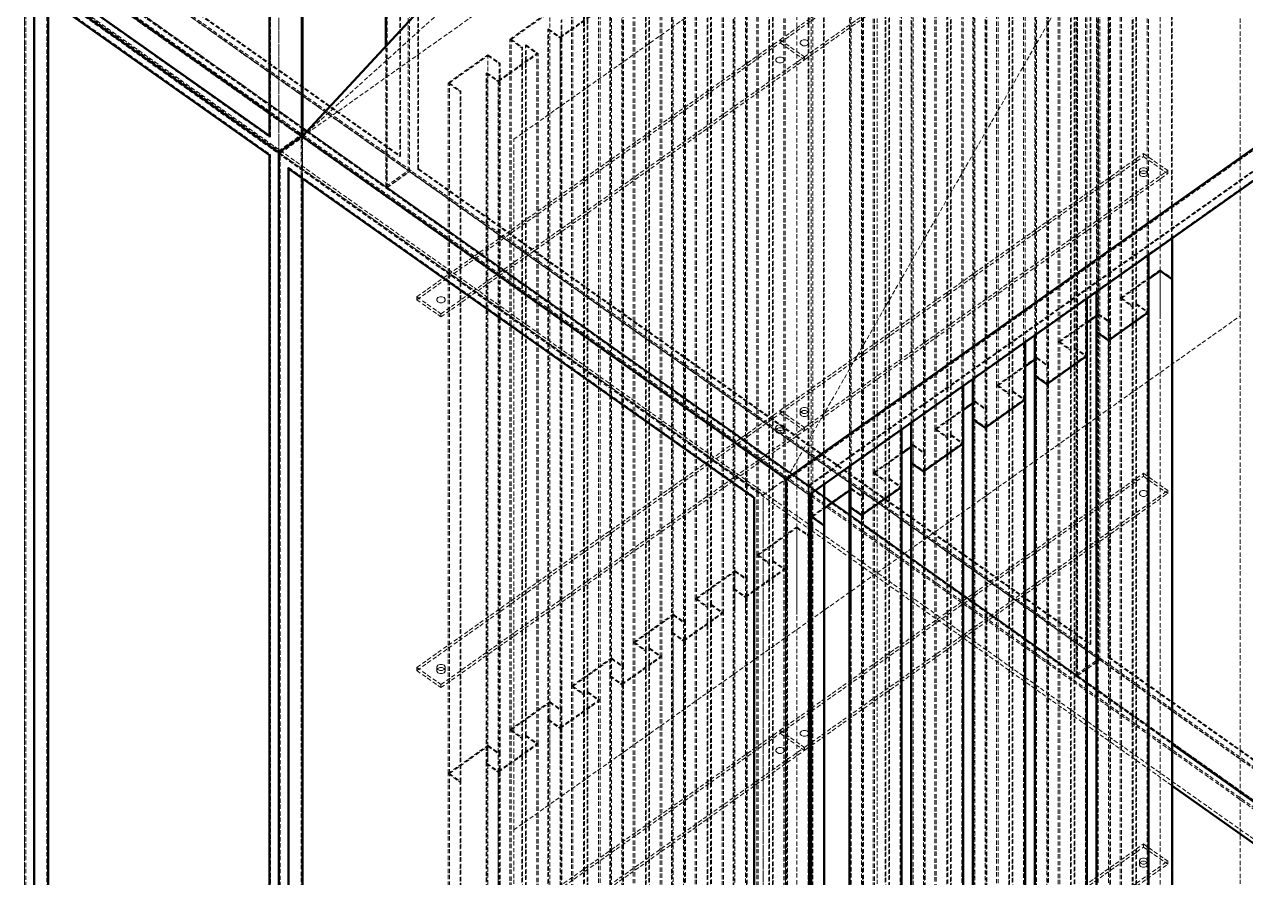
# Model space of a CAD drawing. Header units: millimetres. Extents: x 83 to 15238, y 375 to 10875.
# Drawn here: x 1898 to 2967, y 2305 to 3051 of the extents above; entities that cross this region are included whole.
import ezdxf

# ---------------------------------------------------------------- set-up
doc = ezdxf.new("R2010")
doc.units = ezdxf.units.MM
doc.linetypes.add('Hidden', pattern=[15, 5, -3, 5, -2])
for name, color, linetype, lineweight in [('Default', 7, 'Continuous', 50), ('Edges', 7, 'Hidden', 15), ('HiddenEdges', 2, 'Hidden', 15), ('HiddenSilhouettes', 2, 'Hidden', 15), ('HiddenWires', 7, 'Hidden', 15), ('Silhouettes', 7, 'Continuous', 50), ('Wires', 7, 'Hidden', 15)]:
    doc.layers.add(name, color=color, linetype=linetype, lineweight=lineweight)

# ---------------------------------------------------------------- blocks, each defined once
blk = doc.blocks.new('Isometric')
at = {"layer": 'Edges'}
for points in [[(170.6, 143.6), (170.6, 498.7)], [(43.8, 17.8), (43.8, 447.1)], [(-242.5, 230.9), (33.2, 35.9)], [(-253.1, -1462.2), (-253.1, 227.8)], [(-242.5, -1459.1), (-242.5, 209.7)], [(637.2, -362.6), (954.6, 190.2)], [(71.6, 46.2), (76.8, 42.5)], [(1073, -120.4), (1073, -92.1)], [(1073, -926.5), (1073, -120.4)], [(1012.9, -201.7), (1012.9, -134.6)], [(1086.3, -935.9), (1086.3, -129.8)], [(940.8, -252.7), (940.8, -185.6)], [(1012.9, -1007.8), (1012.9, -201.7)], [(868.7, -303.7), (868.7, -236.6)], [(940.8, -1058.8), (940.8, -252.7)], [(796.6, -354.7), (796.6, -287.6)], [(868.7, -1109.8), (868.7, -303.7)], [(724.4, -405.7), (724.4, -338.6)], [(796.6, -1160.8), (796.6, -354.7)], [(636.4, -363.2), (662.4, -381.6)], [(679.9, -417.2), (679.9, -370.1)], [(609.5, -2072.2), (609.5, -382.2)], [(662.4, -2071.6), (662.4, -381.6)], [(724.4, -1211.8), (724.4, -405.7)], [(679.9, -1223.3), (679.9, -417.2)], [(1087.2, -672), (1416.5, -904.8)]]:
    blk.add_lwpolyline(points, dxfattribs=at)
for points in [[(169.7, 142.6, 0), (169.7, 498.1, 0)], [(71.2, 36.4, 0), (554.6, 473.1, 0)], [(662.4, -381.6, 0), (1468.5, 188.4, 0)], [(70.7, 36.8, 0), (70.7, 172.4, 0)], [(71.6, 47, 0), (77.3, 43, 0)], [(43.8, 17.8, 0), (609.5, -382.2, 0)], [(54.4, -1370.6, 0), (54.4, -0.3, 0)], [(1086.3, -129.8, 0), (1086.3, -82.7, 0)], [(609.5, -382.2, 0), (636.4, -363.2, 0)], [(636.4, -1034.1, 0), (636.4, -517.1, 0)], [(1087.2, -671.1, 0), (1271.9, -801.8, 0)]]:
    blk.add_polyline3d(points, dxfattribs=at)
blk.add_polyline3d([(636.4, -364.1, 0)], close=True, dxfattribs=at)
at = {"layer": 'HiddenEdges'}
for points in [[(186, 13.9), (186, 1682.7)], [(206.3, -1.7), (206.3, 1667.1)], [(992.1, -556.1), (992.1, 1112.7)], [(1002.7, -574.6), (1002.7, 1113.7)], [(976.7, -593.5), (976.7, 1096.5)], [(1012.4, -571.7), (1012.4, 1097.1)], [(1073, -92.1), (1073, 685.7)], [(1086.3, -82.7), (1086.3, 676.3)], [(1040.5, -162.2), (1040.5, 643.9)], [(1045.5, -158.7), (1045.5, 647.4)], [(1000.9, -171.4), (1000.9, 634.7)], [(999.6, -191.1), (999.6, 615)], [(1014.2, -180.8), (1014.2, 625.3)], [(1012.9, -134.6), (1012.9, 604.4)], [(968.4, -213.2), (968.4, 592.9)], [(973.3, -209.7), (973.3, 596.4)], [(928.8, -222.4), (928.8, 583.7)], [(942.1, -231.8), (942.1, 574.3)], [(-609.5, 565.8), (196.6, -4.2)], [(-608.1, 564.7), (1895, -1205.3)], [(-599.8, 568.3), (185.1, 13.3)], [(927.5, -242.1), (927.5, 564)], [(-635.5, 547), (71.6, 47)], [(-634.3, 546.2), (1842.7, -1205.3)], [(896.3, -264.2), (896.3, 541.9)], [(901.2, -260.7), (901.2, 545.4)], [(940.8, -185.6), (940.8, 553.4)], [(856.7, -273.4), (856.7, 532.7)], [(-608.1, 517.3), (1895, -1252.7)], [(870, -282.8), (870, 523.3)], [(855.4, -293.1), (855.4, 513)], [(868.7, -236.6), (868.7, 502.4)], [(824.1, -315.2), (824.1, 490.9)], [(829.1, -311.7), (829.1, 494.4)], [(784.5, -324.4), (784.5, 481.7)], [(797.8, -333.8), (797.8, 472.3)], [(783.3, -344.1), (783.3, 462)], [(34.1, 36.5), (34.1, 446.6)], [(43.8, 19.8), (43.8, 449.5)], [(757, -362.7), (757, 443.4)], [(796.6, -287.6), (796.6, 451.4)], [(712.4, -375.4), (712.4, 430.7)], [(752, -366.2), (752, 439.9)], [(725.7, -384.8), (725.7, 421.3)], [(711.1, -395.1), (711.1, 411)], [(724.4, -338.6), (724.4, 400.4)], [(648.8, -420.4), (648.8, 385.7)], [(679.9, -370.1), (679.9, 388.9)], [(662.1, -429.8), (662.1, 376.3)], [(616.2, -462.2), (616.2, 343.9)], [(621.2, -458.7), (621.2, 347.4)], [(576.6, -471.4), (576.6, 334.7)], [(575.4, -491.1), (575.4, 315)], [(589.9, -480.8), (589.9, 325.3)], [(588.7, -501.7), (588.7, 304.4)], [(544.1, -513.2), (544.1, 292.9)], [(549.1, -509.7), (549.1, 296.4)], [(504.5, -522.4), (504.5, 283.7)], [(517.8, -531.8), (517.8, 274.3)], [(503.2, -542.1), (503.2, 264)], [(-227.1, -1441.8), (-227.1, 246.5)], [(476.9, -560.7), (476.9, 245.4)], [(516.5, -552.7), (516.5, 253.4)], [(472, -564.2), (472, 241.9)], [(-253.1, -1460.2), (-253.1, 228.1)], [(-251.4, 226.9), (43.8, 18.1)], [(445.7, -582.8), (445.7, 223.3)], [(431.1, -593.1), (431.1, 213)], [(444.4, -603.7), (444.4, 202.4)], [(399.9, -615.2), (399.9, 190.9)], [(404.8, -611.7), (404.8, 194.4)], [(360.3, -624.4), (360.3, 181.7)], [(373.6, -633.8), (373.6, 172.3)], [(359, -644.1), (359, 162)], [(662.4, -370.8), (1416.5, 162.4)], [(170.6, -23), (170.6, 143.6)], [(332.7, -662.7), (332.7, 143.4)], [(372.3, 0), (372.3, 152.6)], [(372.3, -654.7), (372.3, 151.4)], [(288.1, 0), (288.1, 131.9)], [(327.7, -666.2), (327.7, 139.9)], [(301.4, -684.8), (301.4, 121.3)], [(286.9, -695.1), (286.9, 111)], [(300.2, 0), (300.2, 101.6)], [(300.2, -705.7), (300.2, 100.4)], [(255.6, -717.2), (255.6, 88.9)], [(43.8, 18.1), (69.9, 36.5)], [(70.7, 35.9), (71.2, 36.4)], [(70.7, 35.9), (636.4, -364.1)], [(71.6, -1653.5), (71.6, 36.5)], [(71.6, 35.3), (635.5, -363.5)], [(33.2, 14.7), (34.1, 15.3)], [(34.1, -1653.5), (34.1, 15.3)], [(43.8, -1670.2), (43.8, 18.1)], [(45.5, 16.9), (609.5, -381.9)], [(1053.6, 13.1), (1053.6, 16.7)], [(55.3, 0.3), (599.8, -384.7)], [(196.6, -4.2), (1002.7, -574.2)], [(196.6, -4.6), (1001, -573.4)], [(170.6, -23), (975, -591.8)], [(170.6, -23.5), (976.7, -593.5)], [(1073, -172.4), (1073, -119.2)], [(233.3, -174.1), (233.3, -170.6)], [(1040.5, -968.3), (1040.5, -162.2)], [(1045.5, -964.8), (1045.5, -158.7)], [(975.8, -344.7), (975.8, -172.4)], [(1000.9, -977.5), (1000.9, -171.4)], [(1014.2, -986.9), (1014.2, -180.8)], [(999.6, -997.2), (999.6, -191.1)], [(968.4, -1019.3), (968.4, -213.2)], [(973.3, -1015.8), (973.3, -209.7)], [(1012.9, -344.7), (1012.9, -200.5)], [(928.8, -344.7), (928.8, -221.2)], [(928.8, -1028.5), (928.8, -222.4)], [(927.5, -1048.2), (927.5, -242.1)], [(942.1, -1037.9), (942.1, -231.8)], [(940.8, -344.7), (940.8, -251.5)], [(896.3, -1070.3), (896.3, -264.2)], [(901.2, -1066.8), (901.2, -260.7)], [(856.7, -1079.5), (856.7, -273.4)], [(870, -1088.9), (870, -282.8)], [(855.4, -1099.2), (855.4, -293.1)], [(657.6, -306.9), (657.6, -303.3)], [(829.1, -1117.8), (829.1, -311.7)], [(784.5, -344.7), (784.5, -323.2)], [(784.5, -1130.5), (784.5, -324.4)], [(824.1, -1121.3), (824.1, -315.2)], [(797.8, -1139.9), (797.8, -333.8)], [(783.3, -1150.2), (783.3, -344.1)], [(609.5, -381.9), (635.5, -363.5)], [(635.5, -2051.8), (635.5, -363.5)], [(636.4, -364.1), (637.2, -362.6)], [(636.4, -364.1), (637.2, -363.5)], [(752, -1172.3), (752, -366.2)], [(757, -1168.8), (757, -362.7)], [(1053.6, -360.2), (1053.6, -356.7)], [(598.9, -385.3), (599.8, -384.7)], [(599.8, -2053.5), (599.8, -384.7)], [(609.5, -2070.2), (609.5, -381.9)], [(662.4, -370.8), (663.3, -371.4)], [(712.4, -1181.5), (712.4, -375.4)], [(725.7, -1190.9), (725.7, -384.8)], [(711.1, -1201.2), (711.1, -395.1)], [(724.4, -517.1), (724.4, -404.5)], [(648.8, -1226.5), (648.8, -420.4)], [(662.1, -1235.9), (662.1, -429.8)], [(616.2, -1268.3), (616.2, -462.2)], [(621.2, -1264.8), (621.2, -458.7)], [(576.6, -1277.5), (576.6, -471.4)], [(589.9, -1286.9), (589.9, -480.8)], [(575.4, -1297.2), (575.4, -491.1)], [(544.1, -1319.3), (544.1, -513.2)], [(549.1, -1315.8), (549.1, -509.7)], [(588.7, -517.1), (588.7, -500.5)], [(588.7, -1307.8), (588.7, -501.7)], [(504.5, -689.4), (504.5, -521.2)], [(504.5, -1328.5), (504.5, -522.4)], [(975.8, -594.1), (975.8, -517.1)], [(517.8, -1337.9), (517.8, -531.8)], [(503.2, -1348.2), (503.2, -542.1)], [(516.5, -689.4), (516.5, -551.5)], [(516.5, -1358.8), (516.5, -552.7)], [(472, -1370.3), (472, -564.2)], [(476.9, -1366.8), (476.9, -560.7)], [(432.4, -1379.5), (432.4, -573.4)], [(445.7, -1388.9), (445.7, -582.8)], [(976.7, -593), (1002.7, -574.6)], [(1012.4, -571.7), (1013.3, -571.1)], [(1012.4, -571.7), (1288.2, -766.7)], [(431.1, -1399.2), (431.1, -593.1)], [(975.8, -594.1), (976.7, -593.5)], [(976.7, -593), (1087.2, -671.1)], [(233.3, -606.9), (233.3, -603.3)], [(404.8, -1417.8), (404.8, -611.7)], [(444.4, -689.4), (444.4, -602.5)], [(444.4, -1409.8), (444.4, -603.7)], [(360.3, -689.4), (360.3, -623.2)], [(399.9, -1421.3), (399.9, -615.2)], [(373.6, -1439.9), (373.6, -633.8)], [(359, -1450.2), (359, -644.1)], [(372.3, -689.4), (372.3, -653.5)], [(372.3, -1460.8), (372.3, -654.7)], [(327.7, -1472.3), (327.7, -666.2)], [(332.7, -1468.8), (332.7, -662.7)], [(629.3, -660.2), (629.3, -656.7)], [(288.1, -689.4), (288.1, -674.2)], [(288.1, -1481.5), (288.1, -675.4)], [(657.6, -680.2), (657.6, -676.7)], [(286.9, -1501.2), (286.9, -695.1)], [(301.4, -1490.9), (301.4, -684.8)], [(300.2, -1511.8), (300.2, -705.7)], [(255.6, -1523.3), (255.6, -717.2)], [(1053.6, -793), (1053.6, -789.4)]]:
    blk.add_lwpolyline(points, dxfattribs=at)
for points in [[(196.6, -4.6, 0), (196.6, 1683.7, 0)], [(976.7, -593, 0), (976.7, 790.8, 0)], [(-609.5, 565.4, 0), (194.9, -3.4, 0)], [(-636.4, 546.8, 0), (71.6, 46.2, 0)], [(-635.5, 546.5, 0), (170.6, -23.5, 0)], [(69.9, 38.2, 0), (69.9, 467.9, 0)], [(975.8, 0, 0), (975.8, 344.7, 0)], [(-226.3, 246.8, 0), (70.7, 36.8, 0)], [(-225.4, 245.3, 0), (69.9, 36.5, 0)], [(432.4, -573.4, 0), (432.4, 232.7, 0)], [(-241.7, 210.3, 0), (34.1, 15.3, 0)], [(169.7, -23.2, 0), (169.7, 142.6, 0)], [(288.1, -675.4, 0), (288.1, 130.7, 0)], [(77.3, 43, 0), (168.9, -21.8, 0)], [(69.9, -1651.8, 0), (69.9, 36.5, 0)], [(70.7, 35.9, 0), (70.7, 36.8, 0)], [(76.8, 42.5, 0), (1087.2, -672, 0)], [(169.7, -24.1, 0), (169.7, 0, 0)], [(169.7, -23.2, 0), (196.6, -4.2, 0)], [(170.6, -23, 0), (196.6, -4.6, 0)], [(206.3, -1.7, 0), (207.2, -1.1, 0)], [(206.3, -1.7, 0), (991.2, -556.7, 0)], [(1000.9, -172.4, 0), (1000.9, -170.2, 0)], [(856.7, -344.7, 0), (856.7, -272.2, 0)], [(868.7, -344.7, 0), (868.7, -302.5, 0)], [(796.6, -517.1, 0), (796.6, -353.5, 0)], [(638.1, -364.1, 0), (663.3, -381.9, 0)], [(662.4, -2008.8, 0), (662.4, -370.8, 0)], [(712.4, -517.1, 0), (712.4, -374.2, 0)], [(648.8, -517.1, 0), (648.8, -419.2, 0)], [(576.6, -517.1, 0), (576.6, -470.2, 0)], [(432.4, -689.4, 0), (432.4, -572.2, 0)], [(975.8, -593.2, 0), (1002.7, -574.2, 0)], [(1002.7, -574.2, 0), (1299.7, -784.2, 0)], [(1002.7, -574.6, 0), (1298, -783.4, 0)], [(976.7, -593.5, 0), (1273.6, -803.5, 0)], [(360.3, -1430.5, 0), (360.3, -624.4, 0)], [(300.2, -861.8, 0), (300.2, -704.5, 0)]]:
    blk.add_polyline3d(points, dxfattribs=at)
at = {"layer": 'HiddenSilhouettes'}
for points in [[(194.9, -3.4), (194.9, 1684.9)], [(185.1, 13.3), (185.1, 1682.1)], [(207.2, -1.1), (207.2, 1667.7)], [(1001, -573.4), (1001, 1114.9)], [(991.2, -556.7), (991.2, 1112.1)], [(1013.3, -571.1), (1013.3, 1097.7)], [(975, -591.8), (975, 790.2)], [(1087.2, -82.1), (1087.2, 676.9)], [(1026.4, -152.2), (1026.4, 653.9)], [(1028.1, -152.2), (1028.1, 653.9)], [(1041.4, -161.6), (1041.4, 644.5)], [(1044.6, -159.3), (1044.6, 646.8)], [(1057.9, -168.7), (1057.9, 637.4)], [(1059.6, -101.6), (1059.6, 637.4)], [(998.8, -144.6), (998.8, 614.4)], [(1015.1, -180.2), (1015.1, 625.9)], [(954.2, -203.2), (954.2, 602.9)], [(955.9, -203.2), (955.9, 602.9)], [(969.2, -212.6), (969.2, 593.5)], [(972.5, -210.3), (972.5, 595.8)], [(985.8, -219.7), (985.8, 586.4)], [(987.5, -152.6), (987.5, 586.4)], [(942.9, -231.2), (942.9, 574.9)], [(-598.9, 568.9), (186, 13.9)], [(926.7, -195.6), (926.7, 563.4)], [(-636.4, 545.9), (71.6, 45.3)], [(882.1, -254.2), (882.1, 551.9)], [(883.8, -254.2), (883.8, 551.9)], [(897.1, -263.6), (897.1, 542.5)], [(900.4, -261.3), (900.4, 544.8)], [(913.7, -270.7), (913.7, 535.4)], [(915.3, -203.6), (915.3, 535.4)], [(-608.1, 519.4), (1863, -1228)], [(870.8, -282.2), (870.8, 523.9)], [(-634.3, 500.9), (1842.7, -1250.6)], [(810, -305.2), (810, 500.9)], [(811.7, -305.2), (811.7, 500.9)], [(854.5, -246.6), (854.5, 512.4)], [(-636.4, 497.3), (663.3, -421.7)], [(825, -314.6), (825, 491.5)], [(828.2, -312.3), (828.2, 493.8)], [(798.7, -333.2), (798.7, 472.9)], [(841.5, -321.7), (841.5, 484.4)], [(843.2, -254.6), (843.2, 484.4)], [(782.4, -297.6), (782.4, 461.4)], [(629.3, 149.4), (1053.6, 449.4)], [(737.9, -356.2), (737.9, 449.9)], [(739.6, -356.2), (739.6, 449.9)], [(756.1, -363.3), (756.1, 442.8)], [(752.9, -365.6), (752.9, 440.5)], [(769.4, -372.7), (769.4, 433.4)], [(771.1, -305.6), (771.1, 433.4)], [(657.6, 125.9), (1081.9, 425.9)], [(726.6, -384.2), (726.6, 421.9)], [(710.3, -348.6), (710.3, 410.4)], [(665.7, -380.1), (665.7, 398.9)], [(667.4, -407.2), (667.4, 398.9)], [(680.7, -369.5), (680.7, 389.5)], [(662.9, -429.2), (662.9, 376.9)], [(602.1, -452.2), (602.1, 353.9)], [(603.8, -452.2), (603.8, 353.9)], [(617.1, -461.6), (617.1, 344.5)], [(620.3, -459.3), (620.3, 346.8)], [(633.6, -468.7), (633.6, 337.4)], [(635.3, -468.7), (635.3, 337.4)], [(574.5, -491.7), (574.5, 314.4)], [(590.8, -480.2), (590.8, 325.9)], [(530, -503.2), (530, 302.9)], [(531.7, -503.2), (531.7, 302.9)], [(545, -512.6), (545, 293.5)], [(548.2, -510.3), (548.2, 295.8)], [(561.5, -519.7), (561.5, 286.4)], [(563.2, -519.7), (563.2, 286.4)], [(518.7, -531.2), (518.7, 274.9)], [(502.4, -542.7), (502.4, 263.4)], [(-226.3, 245.9), (70.7, 35.9)], [(-225.4, 246.5), (71.6, 36.5)], [(457.9, -554.2), (457.9, 251.9)], [(459.5, -554.2), (459.5, 251.9)], [(472.8, -563.6), (472.8, 242.5)], [(476.1, -561.3), (476.1, 244.8)], [(-251.4, 228.6), (43.8, 19.8)], [(489.4, -570.7), (489.4, 235.4)], [(491.1, -570.7), (491.1, 235.4)], [(-251.4, -1461.4), (-251.4, 226.9)], [(446.5, -582.2), (446.5, 223.9)], [(385.7, -605.2), (385.7, 200.9)], [(387.4, -605.2), (387.4, 200.9)], [(430.3, -593.7), (430.3, 212.4)], [(638.1, -364.1), (1442.5, 204.7)], [(400.7, -614.6), (400.7, 191.5)], [(404, -612.3), (404, 193.8)], [(-226.3, -1444.1), (-226.3, 172.4)], [(313.6, 149.9), (360.3, 182.9)], [(315.3, 149.9), (360.3, 181.7)], [(372.3, 151.4), (419, 184.4)], [(374.4, -633.2), (374.4, 172.9)], [(417.3, -621.7), (417.3, 184.4)], [(419, -621.7), (419, 184.4)], [(358.1, -644.7), (358.1, 161.4)], [(359, 162), (372.3, 152.6)], [(663.3, -371.4), (1417.3, 161.8)], [(205.1, -150.6), (629.3, 149.4)], [(205.1, -154.1), (629.3, 145.9)], [(313.6, -656.2), (313.6, 149.9)], [(315.3, -656.2), (315.3, 149.9)], [(315.3, 149.9), (328.6, 140.5)], [(331.8, -663.3), (331.8, 142.8)], [(331.8, 142.8), (345.1, 133.4)], [(332.7, 143.4), (346.8, 133.4)], [(629.3, 145.9), (629.3, 149.4)], [(233.3, -170.6), (657.6, 129.4)], [(243.2, 98.9), (288.1, 130.7)], [(288.1, 131.9), (302.3, 121.9)], [(288.1, 130.7), (301.4, 121.3)], [(300.2, 100.4), (346.8, 133.4)], [(327.7, 139.9), (328.6, 140.5)], [(328.6, -665.6), (328.6, 140.5)], [(345.1, -672.7), (345.1, 133.4)], [(346.8, -672.7), (346.8, 133.4)], [(657.6, 125.9), (657.6, 129.4)], [(302.3, -684.2), (302.3, 121.9)], [(286, -695.7), (286, 110.4)], [(241.5, -707.2), (241.5, 98.9)], [(241.5, 98.9), (255.6, 88.9)], [(243.2, -707.2), (243.2, 98.9)], [(243.2, 98.9), (256.5, 89.5)], [(256.5, -716.6), (256.5, 89.5)], [(33.2, 64.1), (69.9, 38.2)], [(33.2, 37.1), (34.1, 36.5)], [(33.2, 35.9), (34.1, 36.5)], [(43.8, 19.8), (69.9, 38.2)], [(45.5, 16.9), (71.6, 35.3)], [(70.7, 0), (70.7, 36.8)], [(70.7, 35.9), (71.2, 36.4)], [(71.6, -12.4), (71.6, 35.3)], [(45.5, -1671.4), (45.5, 16.9)], [(629.3, -283.3), (1053.6, 16.7)], [(1053.6, 16.7), (1081.9, -3.3)], [(54.4, -0.3), (55.3, 0.3)], [(55.3, -0.9), (55.3, 0.3)], [(70.7, -1654.1), (70.7, 0)], [(170.6, -23.5), (170.6, 0)], [(629.3, -286.9), (1053.6, 13.1)], [(975.8, -172.4), (975.8, 0)], [(1053.6, 13.1), (1081.9, -6.9)], [(657.6, -306.9), (1081.9, -6.9)], [(1048.8, -6), (1050.1, -4.4), (1052.3, -3.5), (1054.9, -3.5), (1057.1, -4.4), (1058.4, -6), (1058.4, -7.8), (1057.1, -9.4), (1054.9, -10.3), (1052.3, -10.3), (1050.1, -9.4), (1048.8, -7.8)], [(1048.8, -7.8), (1048.8, -4.3)], [(1058.4, -6), (1058.4, -2.4)], [(1081.9, -6.9), (1081.9, -3.3)], [(169.7, -23.2), (236.9, -70.7)], [(169.7, -24.1), (975.8, -594.1)], [(1073, -119.2), (1087.2, -129.2)], [(205.1, -154.1), (205.1, -150.6)], [(205.1, -150.6), (233.3, -170.6)], [(205.1, -154.1), (233.3, -174.1)], [(1026.4, -958.3), (1026.4, -152.2)], [(1026.4, -152.2), (1040.5, -162.2)], [(1028.1, -958.3), (1028.1, -152.2)], [(1028.1, -152.2), (1041.4, -161.6)], [(1041.4, -967.7), (1041.4, -161.6)], [(1044.6, -159.3), (1045.5, -158.7)], [(1044.6, -965.4), (1044.6, -159.3)], [(1045.5, -158.7), (1059.6, -168.7)], [(1057.9, -974.8), (1057.9, -168.7)], [(955.9, -203.2), (987.5, -180.9)], [(1014.2, -180.8), (1015.1, -180.2)], [(1015.1, -986.3), (1015.1, -180.2)], [(998.8, -191.7), (999.6, -191.1)], [(999.6, -191.1), (1012.9, -200.5)], [(954.2, -1009.3), (954.2, -203.2)], [(954.2, -203.2), (968.4, -213.2)], [(955.9, -1009.3), (955.9, -203.2)], [(955.9, -203.2), (969.2, -212.6)], [(968.4, -213.2), (969.2, -212.6)], [(969.2, -1018.7), (969.2, -212.6)], [(972.5, -1016.4), (972.5, -210.3)], [(972.5, -210.3), (985.8, -219.7)], [(882.1, -254.2), (928.8, -221.2)], [(926.7, -223.9), (928.8, -222.4)], [(985.8, -1025.8), (985.8, -219.7)], [(926.7, -242.7), (927.5, -242.1)], [(942.9, -1037.3), (942.9, -231.2)], [(882.1, -1060.3), (882.1, -254.2)], [(882.1, -254.2), (896.3, -264.2)], [(883.8, -1060.3), (883.8, -254.2)], [(883.8, -254.2), (897.1, -263.6)], [(897.1, -1069.7), (897.1, -263.6)], [(900.4, -261.3), (901.2, -260.7)], [(900.4, -1067.4), (900.4, -261.3)], [(900.4, -261.3), (913.7, -270.7)], [(901.2, -260.7), (915.3, -270.7)], [(913.7, -1076.8), (913.7, -270.7)], [(205.1, -583.3), (629.3, -283.3)], [(629.3, -283.3), (657.6, -303.3)], [(629.3, -286.9), (629.3, -283.3)], [(652.8, -286), (654.1, -284.4), (656.3, -283.5), (658.9, -283.5), (661.1, -284.4), (662.4, -286), (662.4, -287.8), (661.1, -289.4), (658.9, -290.3), (656.3, -290.3), (654.1, -289.4), (652.8, -287.8)], [(652.8, -287.8), (652.8, -284.3)], [(662.4, -286), (662.4, -282.4)], [(811.7, -305.2), (843.2, -282.9)], [(854.5, -274.9), (856.7, -273.4)], [(856.7, -272.2), (870.8, -282.2)], [(870, -282.8), (870.8, -282.2)], [(870.8, -1088.3), (870.8, -282.2)], [(205.1, -586.9), (629.3, -286.9)], [(629.3, -286.9), (657.6, -306.9)], [(854.5, -293.7), (855.4, -293.1)], [(855.4, -293.1), (868.7, -302.5)], [(624.5, -306), (625.8, -304.4), (628, -303.5), (630.6, -303.5), (632.9, -304.4), (634.2, -306), (634.2, -307.8), (632.9, -309.4), (630.6, -310.3), (628, -310.3), (625.8, -309.4), (624.5, -307.8)], [(624.5, -307.8), (624.5, -304.3)], [(634.2, -306), (634.2, -302.4)], [(810, -1111.3), (810, -305.2)], [(811.7, -1111.3), (811.7, -305.2)], [(811.7, -305.2), (825, -314.6)], [(828.2, -312.3), (829.1, -311.7)], [(828.2, -1118.4), (828.2, -312.3)], [(737.9, -356.2), (784.5, -323.2)], [(782.4, -325.9), (784.5, -324.4)], [(784.5, -324.4), (797.8, -333.8)], [(796.6, -353.5), (841.5, -321.7)], [(824.1, -315.2), (825, -314.6)], [(825, -1120.7), (825, -314.6)], [(841.5, -1127.8), (841.5, -321.7)], [(739.6, -356.2), (771.1, -333.9)], [(797.8, -333.8), (798.7, -333.2)], [(798.7, -1139.3), (798.7, -333.2)], [(737.9, -1162.3), (737.9, -356.2)], [(739.6, -1162.3), (739.6, -356.2)], [(739.6, -356.2), (752.9, -365.6)], [(782.4, -344.7), (783.3, -344.1)], [(975.8, -593.2), (975.8, -344.7)], [(637.2, -2053.5), (637.2, -363.5)], [(638.1, -2052.4), (638.1, -364.1)], [(665.7, -634.5), (1053.6, -360.2)], [(752.9, -1171.7), (752.9, -365.6)], [(756.1, -1169.4), (756.1, -363.3)], [(1053.6, -356.7), (1081.9, -376.7)], [(1053.6, -360.2), (1081.9, -380.2)], [(663.3, -517.1), (663.3, -371.4)], [(665.7, -674.5), (1081.9, -380.2)], [(712.4, -374.2), (726.6, -384.2)], [(712.4, -375.4), (725.7, -384.8)], [(724.4, -404.5), (769.4, -372.7)], [(725.7, -384.8), (726.6, -384.2)], [(726.6, -1190.3), (726.6, -384.2)], [(769.4, -1178.8), (769.4, -372.7)], [(1081.9, -380.2), (1081.9, -376.7)], [(711.1, -395.1), (724.4, -404.5)], [(667.4, -1213.3), (667.4, -407.2)], [(667.4, -407.2), (680.7, -416.6)], [(648.8, -419.2), (662.9, -429.2)], [(648.8, -420.4), (662.1, -429.8)], [(665.7, -423.4), (1087.2, -721.4)], [(662.1, -429.8), (662.9, -429.2)], [(662.9, -1235.3), (662.9, -429.2)], [(602.1, -1258.3), (602.1, -452.2)], [(603.8, -1258.3), (603.8, -452.2)], [(603.8, -452.2), (617.1, -461.6)], [(588.7, -500.5), (633.6, -468.7)], [(588.7, -501.7), (635.3, -468.7)], [(617.1, -1267.7), (617.1, -461.6)], [(620.3, -459.3), (621.2, -458.7)], [(620.3, -1265.4), (620.3, -459.3)], [(620.3, -459.3), (633.6, -468.7)], [(621.2, -458.7), (635.3, -468.7)], [(633.6, -1274.8), (633.6, -468.7)], [(635.3, -1274.8), (635.3, -468.7)], [(531.7, -503.2), (576.6, -471.4)], [(576.6, -471.4), (589.9, -480.8)], [(589.9, -480.8), (590.8, -480.2)], [(590.8, -1286.3), (590.8, -480.2)], [(574.5, -1297.8), (574.5, -491.7)], [(574.5, -491.7), (588.7, -501.7)], [(530, -1309.3), (530, -503.2)], [(530, -503.2), (544.1, -513.2)], [(531.7, -1309.3), (531.7, -503.2)], [(545, -1318.7), (545, -512.6)], [(548.2, -1316.4), (548.2, -510.3)], [(457.9, -554.2), (504.5, -521.2)], [(459.5, -554.2), (504.5, -522.4)], [(504.5, -522.4), (517.8, -531.8)], [(516.5, -551.5), (561.5, -519.7)], [(561.5, -1325.8), (561.5, -519.7)], [(563.2, -1325.8), (563.2, -519.7)], [(518.7, -1337.3), (518.7, -531.2)], [(457.9, -1360.3), (457.9, -554.2)], [(459.5, -1360.3), (459.5, -554.2)], [(459.5, -554.2), (472.8, -563.6)], [(502.4, -542.7), (503.2, -542.1)], [(502.4, -1348.8), (502.4, -542.7)], [(472, -564.2), (472.8, -563.6)], [(472.8, -1369.7), (472.8, -563.6)], [(476.1, -561.3), (476.9, -560.7)], [(476.1, -1367.4), (476.1, -561.3)], [(476.1, -561.3), (489.4, -570.7)], [(205.1, -586.9), (205.1, -583.3)], [(205.1, -583.3), (233.3, -603.3)], [(236.9, -585.8), (234.6, -586.8), (232.1, -586.8), (229.8, -585.8), (228.5, -584.3), (228.5, -582.4), (229.8, -580.8), (232.1, -579.9), (234.6, -579.9), (236.9, -580.8), (238.2, -582.4), (238.2, -584.3), (236.9, -585.8)], [(228.5, -586), (229.8, -584.4), (232.1, -583.5), (234.6, -583.5), (236.9, -584.4), (238.2, -586), (238.2, -587.8), (236.9, -589.4), (234.6, -590.3), (232.1, -590.3), (229.8, -589.4), (228.5, -587.8)], [(228.5, -587.8), (228.5, -584.3)], [(238.2, -586), (238.2, -582.4)], [(387.4, -605.2), (432.4, -573.4)], [(432.4, -572.2), (446.5, -582.2)], [(444.4, -603.7), (491.1, -570.7)], [(446.5, -1388.3), (446.5, -582.2)], [(489.4, -1376.8), (489.4, -570.7)], [(491.1, -1376.8), (491.1, -570.7)], [(1013.3, -571.1), (1289.1, -766.1)], [(205.1, -586.9), (233.3, -606.9)], [(430.3, -1399.8), (430.3, -593.7)], [(430.3, -593.7), (444.4, -603.7)], [(975.8, -593.2), (1066, -657)], [(975.8, -594.1), (1087.2, -672.8)], [(385.7, -1411.3), (385.7, -605.2)], [(385.7, -605.2), (399.9, -615.2)], [(387.4, -1411.3), (387.4, -605.2)], [(387.4, -605.2), (400.7, -614.6)], [(404, -1418.4), (404, -612.3)], [(404, -612.3), (417.3, -621.7)], [(313.6, -656.2), (360.3, -623.2)], [(360.3, -623.2), (374.4, -633.2)], [(399.9, -615.2), (400.7, -614.6)], [(400.7, -1420.7), (400.7, -614.6)], [(417.3, -1427.8), (417.3, -621.7)], [(419, -1427.8), (419, -621.7)], [(373.6, -633.8), (374.4, -633.2)], [(374.4, -1439.3), (374.4, -633.2)], [(358.1, -644.7), (359, -644.1)], [(358.1, -1450.8), (358.1, -644.7)], [(358.1, -644.7), (372.3, -654.7)], [(359, -644.1), (372.3, -653.5)], [(205.1, -956.7), (629.3, -656.7)], [(313.6, -1462.3), (313.6, -656.2)], [(313.6, -656.2), (327.7, -666.2)], [(315.3, -1462.3), (315.3, -656.2)], [(327.7, -666.2), (328.6, -665.6)], [(328.6, -1471.7), (328.6, -665.6)], [(331.8, -1469.4), (331.8, -663.3)], [(331.8, -663.3), (345.1, -672.7)], [(332.7, -662.7), (346.8, -672.7)], [(629.3, -656.7), (657.6, -676.7)], [(629.3, -660.2), (657.6, -680.2)], [(233.3, -976.7), (657.6, -676.7)], [(241.5, -707.2), (288.1, -674.2)], [(243.2, -707.2), (288.1, -675.4)], [(288.1, -674.2), (302.3, -684.2)], [(288.1, -675.4), (301.4, -684.8)], [(300.2, -704.5), (345.1, -672.7)], [(300.2, -705.7), (346.8, -672.7)], [(302.3, -1490.3), (302.3, -684.2)], [(345.1, -1478.8), (345.1, -672.7)], [(346.8, -1478.8), (346.8, -672.7)], [(657.6, -676.7), (663.3, -672.7)], [(657.6, -680.2), (663.3, -676.2)], [(286, -695.7), (286.9, -695.1)], [(286, -1501.8), (286, -695.7)], [(286, -695.7), (300.2, -705.7)], [(286.9, -695.1), (300.2, -704.5)], [(241.5, -1513.3), (241.5, -707.2)], [(241.5, -707.2), (255.6, -717.2)], [(243.2, -1513.3), (243.2, -707.2)], [(243.2, -707.2), (256.5, -716.6)], [(255.6, -717.2), (256.5, -716.6)], [(256.5, -1522.7), (256.5, -716.6)], [(665.7, -1063.7), (1053.6, -789.4)], [(665.7, -1067.2), (1053.6, -793)], [(1053.6, -789.4), (1081.9, -809.4)], [(1053.6, -793), (1081.9, -813)], [(1048.8, -812.1), (1050.1, -810.5), (1052.3, -809.6), (1054.9, -809.6), (1057.1, -810.5), (1058.4, -812.1), (1058.4, -813.9), (1057.1, -815.5), (1054.9, -816.4), (1052.3, -816.4), (1050.1, -815.5), (1048.8, -813.9)], [(1048.8, -813.9), (1048.8, -810.4)], [(1058.4, -812.1), (1058.4, -808.5)], [(1081.9, -813), (1081.9, -809.4)]]:
    blk.add_lwpolyline(points, dxfattribs=at)
for points in [[(1048.8, -2.4), (1050.1, -0.8), (1052.3, 0.1), (1054.9, 0.1), (1057.1, -0.8), (1058.4, -2.4), (1058.4, -4.3), (1057.1, -5.8), (1054.9, -6.8), (1052.3, -6.8), (1050.1, -5.8), (1048.8, -4.3)], [(652.8, -282.4), (654.1, -280.8), (656.3, -279.9), (658.9, -279.9), (661.1, -280.8), (662.4, -282.4), (662.4, -284.3), (661.1, -285.8), (658.9, -286.8), (656.3, -286.8), (654.1, -285.8), (652.8, -284.3)], [(624.5, -302.4), (625.8, -300.8), (628, -299.9), (630.6, -299.9), (632.9, -300.8), (634.2, -302.4), (634.2, -304.3), (632.9, -305.8), (630.6, -306.8), (628, -306.8), (625.8, -305.8), (624.5, -304.3)], [(1048.8, -808.5), (1050.1, -806.9), (1052.3, -806), (1054.9, -806), (1057.1, -806.9), (1058.4, -808.5), (1058.4, -810.4), (1057.1, -811.9), (1054.9, -812.9), (1052.3, -812.9), (1050.1, -811.9), (1048.8, -810.4)]]:
    blk.add_lwpolyline(points, close=True, dxfattribs=at)
for points in [[(-608.1, 566.8, 0), (1865.3, -1182.2, 0)], [(629.3, 145.9, 0), (1053.6, 445.9, 0)], [(657.6, 129.4, 0), (1081.9, 429.4, 0)], [(372.3, 152.6, 0), (417.3, 184.4, 0)], [(358.1, 161.4, 0), (359, 162, 0)], [(358.1, 161.4, 0), (372.3, 151.4, 0)], [(313.6, 149.9, 0), (327.7, 139.9, 0)], [(331.8, 142.8, 0), (332.7, 143.4, 0)], [(629.3, 149.4, 0), (657.6, 129.4, 0)], [(629.3, 145.9, 0), (657.6, 125.9, 0)], [(168.9, -21.8, 0), (168.9, 141.7, 0)], [(241.5, 98.9, 0), (288.1, 131.9, 0)], [(300.2, 101.6, 0), (345.1, 133.4, 0)], [(233.3, -174.1, 0), (657.6, 125.9, 0)], [(301.4, 121.3, 0), (302.3, 121.9, 0)], [(286, 110.4, 0), (286.9, 111, 0)], [(286, 110.4, 0), (300.2, 100.4, 0)], [(286.9, 111, 0), (300.2, 101.6, 0)], [(255.6, 88.9, 0), (256.5, 89.5, 0)], [(70.7, 35.9, 0), (71.6, 36.5, 0)], [(71.6, 36.5, 0), (71.6, 36.8, 0)], [(71.6, 36.5, 0), (637.2, -363.5, 0)], [(76.3, 42, 0), (169.7, -24.1, 0)], [(185.1, 13.3, 0), (186, 13.9, 0)], [(168.9, -21.8, 0), (194.9, -3.4, 0)], [(207.2, -1.1, 0), (992.1, -556.1, 0)], [(657.6, -303.3, 0), (1081.9, -3.3, 0)], [(169.7, -24.1, 0), (170.6, -23.5, 0)], [(1026.4, -152.2, 0), (1073, -119.2, 0)], [(1028.1, -152.2, 0), (1059.6, -129.9, 0)], [(954.2, -203.2, 0), (1000.9, -170.2, 0)], [(1000.9, -170.2, 0), (1015.1, -180.2, 0)], [(1012.9, -200.5, 0), (1057.9, -168.7, 0)], [(1040.5, -162.2, 0), (1041.4, -161.6, 0)], [(1044.6, -159.3, 0), (1057.9, -168.7, 0)], [(998.8, -172.9, 0), (1000.9, -171.4, 0)], [(1000.9, -171.4, 0), (1014.2, -180.8, 0)], [(972.5, -210.3, 0), (973.3, -209.7, 0)], [(973.3, -209.7, 0), (987.5, -219.7, 0)], [(928.8, -221.2, 0), (942.9, -231.2, 0)], [(928.8, -222.4, 0), (942.1, -231.8, 0)], [(940.8, -251.5, 0), (985.8, -219.7, 0)], [(883.8, -254.2, 0), (915.3, -231.9, 0)], [(927.5, -242.1, 0), (940.8, -251.5, 0)], [(942.1, -231.8, 0), (942.9, -231.2, 0)], [(868.7, -302.5, 0), (913.7, -270.7, 0)], [(896.3, -264.2, 0), (897.1, -263.6, 0)], [(810, -305.2, 0), (856.7, -272.2, 0)], [(856.7, -273.4, 0), (870, -282.8, 0)], [(233.3, -603.3, 0), (657.6, -303.3, 0)], [(233.3, -606.9, 0), (657.6, -306.9, 0)], [(810, -305.2, 0), (824.1, -315.2, 0)], [(828.2, -312.3, 0), (841.5, -321.7, 0)], [(829.1, -311.7, 0), (843.2, -321.7, 0)], [(784.5, -323.2, 0), (798.7, -333.2, 0)], [(737.9, -356.2, 0), (752, -366.2, 0)], [(783.3, -344.1, 0), (796.6, -353.5, 0)], [(665.7, -630.9, 0), (1053.6, -356.7, 0)], [(752, -366.2, 0), (752.9, -365.6, 0)], [(756.1, -363.3, 0), (757, -362.7, 0)], [(756.1, -363.3, 0), (769.4, -372.7, 0)], [(757, -362.7, 0), (771.1, -372.7, 0)], [(665.7, -407.2, 0), (712.4, -374.2, 0)], [(665.7, -670.9, 0), (1081.9, -376.7, 0)], [(710.3, -376.9, 0), (712.4, -375.4, 0)], [(667.4, -407.2, 0), (680.7, -397.8, 0)], [(710.3, -395.7, 0), (711.1, -395.1, 0)], [(602.1, -452.2, 0), (648.8, -419.2, 0)], [(603.8, -452.2, 0), (648.8, -420.4, 0)], [(602.1, -452.2, 0), (616.2, -462.2, 0)], [(530, -503.2, 0), (576.6, -470.2, 0)], [(576.6, -470.2, 0), (590.8, -480.2, 0)], [(616.2, -462.2, 0), (617.1, -461.6, 0)], [(574.5, -491.7, 0), (575.4, -491.1, 0)], [(575.4, -491.1, 0), (588.7, -500.5, 0)], [(531.7, -503.2, 0), (545, -512.6, 0)], [(544.1, -513.2, 0), (545, -512.6, 0)], [(548.2, -510.3, 0), (549.1, -509.7, 0)], [(548.2, -510.3, 0), (561.5, -519.7, 0)], [(549.1, -509.7, 0), (563.2, -519.7, 0)], [(504.5, -521.2, 0), (518.7, -531.2, 0)], [(516.5, -552.7, 0), (563.2, -519.7, 0)], [(517.8, -531.8, 0), (518.7, -531.2, 0)], [(457.9, -554.2, 0), (472, -564.2, 0)], [(502.4, -542.7, 0), (516.5, -552.7, 0)], [(503.2, -542.1, 0), (516.5, -551.5, 0)], [(991.2, -556.7, 0), (992.1, -556.1, 0)], [(476.9, -560.7, 0), (491.1, -570.7, 0)], [(385.7, -605.2, 0), (432.4, -572.2, 0)], [(432.4, -573.4, 0), (445.7, -582.8, 0)], [(444.4, -602.5, 0), (489.4, -570.7, 0)], [(445.7, -582.8, 0), (446.5, -582.2, 0)], [(975, -591.8, 0), (1001, -573.4, 0)], [(430.3, -593.7, 0), (431.1, -593.1, 0)], [(431.1, -593.1, 0), (444.4, -602.5, 0)], [(404, -612.3, 0), (404.8, -611.7, 0)], [(404.8, -611.7, 0), (419, -621.7, 0)], [(315.3, -656.2, 0), (360.3, -624.4, 0)], [(360.3, -624.4, 0), (373.6, -633.8, 0)], [(372.3, -653.5, 0), (417.3, -621.7, 0)], [(372.3, -654.7, 0), (419, -621.7, 0)], [(629.3, -656.7, 0), (663.3, -632.7, 0)], [(629.3, -660.2, 0), (663.3, -636.2, 0)], [(205.1, -960.2, 0), (629.3, -660.2, 0)], [(315.3, -656.2, 0), (328.6, -665.6, 0)], [(331.8, -663.3, 0), (332.7, -662.7, 0)], [(233.3, -980.2, 0), (657.6, -680.2, 0)], [(301.4, -684.8, 0), (302.3, -684.2, 0)], [(665.7, -1103.7, 0), (1081.9, -809.4, 0)], [(665.7, -1107.2, 0), (1081.9, -813, 0)]]:
    blk.add_polyline3d(points, dxfattribs=at)
at = {"layer": 'HiddenWires'}
for points in [[(70.7, 35.9), (1272.8, 885.9)], [(636.4, -364.1), (1838.5, 485.9)], [(742.5, -325.9), (742.5, 333.2)], [(652.8, 146.8), (654.1, 148.4)], [(652.8, 145), (652.8, 146.8)], [(652.8, 145), (654.1, 143.4)], [(654.1, 143.4), (656.3, 142.5)], [(656.3, 149.3), (658.9, 149.3)], [(658.9, 149.3), (661.1, 148.4)], [(658.9, 142.5), (661.1, 143.4)], [(661.1, 148.4), (662.4, 146.8)], [(661.1, 143.4), (662.4, 145)], [(624.5, 126.8), (625.8, 128.4)], [(625.8, 128.4), (628, 129.3)], [(628, 129.3), (630.6, 129.3)], [(630.6, 129.3), (632.9, 128.4)], [(632.9, 128.4), (634.2, 126.8)], [(624.5, 125), (624.5, 126.8)], [(624.5, 125), (625.8, 123.4)], [(625.8, 123.4), (628, 122.5)], [(630.6, 122.5), (632.9, 123.4)], [(632.9, 123.4), (634.2, 125)], [(318.2, -772.9), (318.2, 33.2)], [(228.5, -153.2), (229.8, -151.6)], [(228.5, -155), (228.5, -153.2)], [(228.5, -155), (229.8, -156.6)], [(229.8, -151.6), (232.1, -150.7)], [(229.8, -156.6), (232.1, -157.5)], [(232.1, -150.7), (234.6, -150.7)], [(234.6, -157.5), (236.9, -156.6)], [(236.9, -151.6), (238.2, -153.2)], [(236.9, -156.6), (238.2, -155)], [(232.1, -157.5), (234.6, -157.5)], [(1048.8, -379.3), (1050.1, -377.7)], [(1048.8, -381.2), (1048.8, -379.3)], [(1048.8, -381.2), (1050.1, -382.7)], [(1050.1, -377.7), (1052.3, -376.8)], [(1050.1, -382.7), (1052.3, -383.7)], [(1054.9, -376.8), (1057.1, -377.7)], [(1057.1, -377.7), (1058.4, -379.3)], [(1057.1, -382.7), (1058.4, -381.2)], [(318.2, -772.9), (663.3, -528.9)], [(652.8, -661.2), (654.1, -662.7)], [(654.1, -662.7), (656.3, -663.7)], [(656.3, -656.8), (658.9, -656.8)], [(658.9, -656.8), (661.1, -657.7)], [(658.9, -663.7), (661.1, -662.7)], [(661.1, -657.7), (662.4, -659.3)], [(661.1, -662.7), (662.4, -661.2)], [(662.4, -661.2), (662.4, -659.3)], [(624.5, -681.2), (625.8, -682.7)], [(625.8, -677.7), (628, -676.8)], [(628, -683.7), (630.6, -683.7)], [(630.6, -676.8), (632.9, -677.7)], [(630.6, -683.7), (632.9, -682.7)], [(632.9, -682.7), (634.2, -681.2)], [(634.2, -681.2), (634.2, -679.3)], [(318.2, -1579.1), (318.2, -772.9)]]:
    blk.add_lwpolyline(points, dxfattribs=at)
for points in [[(1166.7, -25.9, 0), (1166.7, 633.2, 0)], [(318.2, 33.2, 0), (742.5, 333.2, 0)], [(654.1, 148.4, 0), (656.3, 149.3, 0)], [(662.4, 145, 0), (662.4, 146.8, 0)], [(656.3, 142.5, 0), (658.9, 142.5, 0)], [(628, 122.5, 0), (630.6, 122.5, 0)], [(634.2, 125, 0), (634.2, 126.8, 0)], [(234.6, -150.7, 0), (236.9, -151.6, 0)], [(238.2, -155, 0), (238.2, -153.2, 0)], [(1052.3, -376.8, 0), (1054.9, -376.8, 0)], [(1052.3, -383.7, 0), (1054.9, -383.7, 0)], [(1054.9, -383.7, 0), (1057.1, -382.7, 0)], [(1058.4, -381.2, 0), (1058.4, -379.3, 0)], [(652.8, -659.3, 0), (654.1, -657.7, 0)], [(652.8, -661.2, 0), (652.8, -659.3, 0)], [(654.1, -657.7, 0), (656.3, -656.8, 0)], [(656.3, -663.7, 0), (658.9, -663.7, 0)], [(624.5, -679.3, 0), (625.8, -677.7, 0)], [(624.5, -681.2, 0), (624.5, -679.3, 0)], [(625.8, -682.7, 0), (628, -683.7, 0)], [(628, -676.8, 0), (630.6, -676.8, 0)], [(632.9, -677.7, 0), (634.2, -679.3, 0)]]:
    blk.add_polyline3d(points, dxfattribs=at)
at = {"layer": 'Silhouettes'}
for points in [[(71.2, 36.4), (619.7, 627.8)], [(168.9, 141.7), (168.9, 497.5)], [(33.2, 35.9), (33.2, 446)], [(70.7, 36.8), (70.7, 428.1)], [(-225.4, 247), (33.2, 64.1)], [(-241.7, 231.5), (33.2, 37.1)], [(-253.1, 227.8), (43.8, 17.8)], [(-242.5, 209.7), (33.2, 14.7)], [(-241.7, -1458.5), (-241.7, 209.1)], [(636.4, -363.2), (1442.5, 206.8)], [(-225.4, -1443), (-225.4, 197.6)], [(663.3, -381.9), (1467.7, 186.9)], [(71.6, 45.3), (76.3, 42)], [(33.2, -1385.6), (33.2, 14.7)], [(43.8, -1378.1), (43.8, 17.8)], [(55.3, -1370), (55.3, -0.9)], [(71.6, -1358.5), (71.6, -12.4)], [(1059.6, -168.7), (1059.6, -101.6)], [(1059.6, -129.9), (1073, -120.4)], [(1086.3, -129.8), (1087.2, -129.2)], [(1087.2, -935.3), (1087.2, -129.2)], [(987.5, -219.7), (987.5, -152.6)], [(998.8, -191.7), (998.8, -144.6)], [(1012.9, -201.7), (1059.6, -168.7)], [(1059.6, -974.8), (1059.6, -168.7)], [(926.7, -242.7), (926.7, -195.6)], [(998.8, -997.8), (998.8, -191.7)], [(915.3, -270.7), (915.3, -203.6)], [(940.8, -252.7), (987.5, -219.7)], [(987.5, -1025.8), (987.5, -219.7)], [(843.2, -321.7), (843.2, -254.6)], [(854.5, -293.7), (854.5, -246.6)], [(926.7, -1048.8), (926.7, -242.7)], [(926.7, -242.7), (940.8, -252.7)], [(868.7, -303.7), (915.3, -270.7)], [(915.3, -1076.8), (915.3, -270.7)], [(782.4, -344.7), (782.4, -297.6)], [(854.5, -1099.8), (854.5, -293.7)], [(771.1, -372.7), (771.1, -305.6)], [(796.6, -354.7), (843.2, -321.7)], [(843.2, -1127.8), (843.2, -321.7)], [(782.4, -1150.8), (782.4, -344.7)], [(782.4, -344.7), (796.6, -354.7)], [(636.4, -517.1), (636.4, -363.2)], [(680.7, -416.6), (680.7, -369.5)], [(663.3, -2070.2), (663.3, -381.9)], [(665.7, -407.2), (665.7, -380.1)], [(724.4, -405.7), (771.1, -372.7)], [(771.1, -1178.8), (771.1, -372.7)], [(598.9, -2054.1), (598.9, -385.3)], [(710.3, -1201.8), (710.3, -395.7)], [(710.3, -395.7), (724.4, -405.7)], [(665.7, -1213.3), (665.7, -407.2)], [(665.7, -407.2), (679.9, -417.2)], [(663.3, -421.7), (665.7, -423.4)], [(680.7, -1222.7), (680.7, -416.6)], [(663.3, -632.7), (665.7, -630.9)], [(663.3, -636.2), (665.7, -634.5)], [(1087.2, -672.8), (1272.8, -804.1)], [(1087.2, -721.4), (1416.5, -954.3)]]:
    blk.add_lwpolyline(points, dxfattribs=at)
for points in [[(71.6, 36.8, 0), (71.6, 428.7, 0)], [(43.8, 17.8, 0), (70.7, 36.8, 0)], [(70.7, 36.8, 0), (636.4, -363.2, 0)], [(54.4, -0.3, 0), (598.9, -385.3, 0)], [(1087.2, -129.2, 0), (1087.2, -82.1, 0)], [(1073, -120.4, 0), (1086.3, -129.8, 0)], [(987.5, -180.9, 0), (998.8, -172.9, 0)], [(998.8, -191.7, 0), (1012.9, -201.7, 0)], [(915.3, -231.9, 0), (926.7, -223.9, 0)], [(843.2, -282.9, 0), (854.5, -274.9, 0)], [(854.5, -293.7, 0), (868.7, -303.7, 0)], [(771.1, -333.9, 0), (782.4, -325.9, 0)], [(710.3, -395.7, 0), (710.3, -348.6, 0)], [(680.7, -397.8, 0), (710.3, -376.9, 0)], [(679.9, -417.2, 0), (680.7, -416.6, 0)], [(663.3, -672.7, 0), (665.7, -670.9, 0)], [(663.3, -676.2, 0), (665.7, -674.5, 0)]]:
    blk.add_polyline3d(points, dxfattribs=at)
blk.add_polyline3d([(70.7, 36.8, 0)], close=True, dxfattribs=at)
at = {"layer": 'Wires'}
for points in [[(742.5, -472.9), (1166.7, -172.9)], [(1166.7, -979.1), (1166.7, -172.9)], [(742.5, -472.9), (742.5, -325.9)], [(663.3, -528.9), (742.5, -472.9)], [(742.5, -1279.1), (742.5, -472.9)]]:
    blk.add_lwpolyline(points, dxfattribs=at)
blk.add_polyline3d([(1166.7, -172.9, 0), (1166.7, -25.9, 0)], dxfattribs=at)

msp = doc.modelspace()

# ---------------------------------------------------------------- block references
at = {"layer": 'Default', "xscale": 0.75, "yscale": 0.75, "zscale": 0.75}
msp.add_blockref('Isometric', (2087.5, 2926), dxfattribs=at)

doc.saveas('drawing.dxf')
